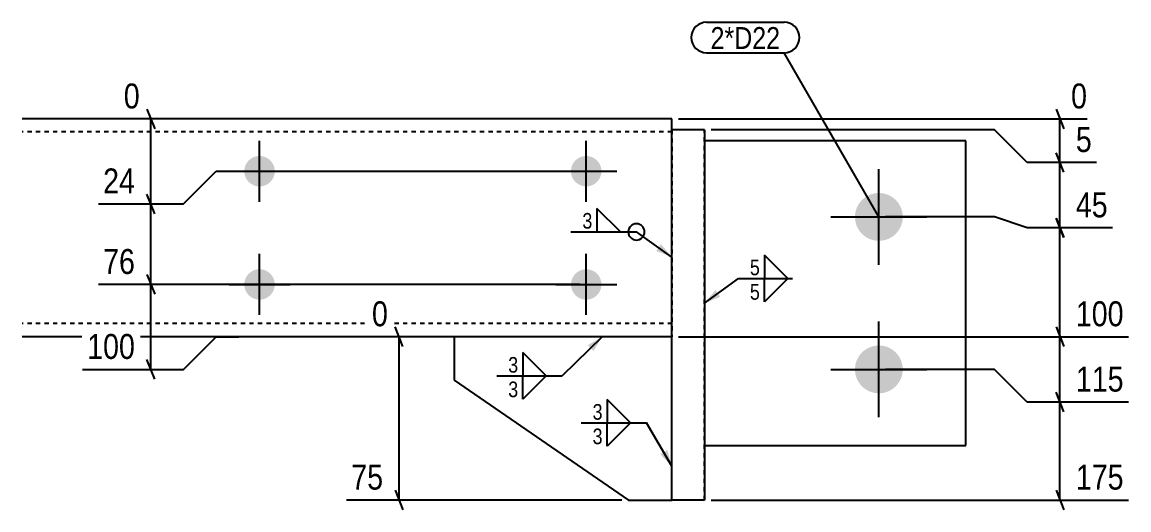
# Model space of a CAD drawing. Header units: millimetres. Extents: x 1 to 32476, y 3 to 887.
# Drawn here: x 20197 to 20705, y 18 to 242 of the extents above; entities that cross this region are included whole.
import ezdxf

# ---------------------------------------------------------------- set-up
doc = ezdxf.new("R2010")
doc.units = ezdxf.units.MM
doc.linetypes.add('DXK_LINE_DOT2', pattern=[3.9198, 1.9599, -1.9599])
for name, color, linetype in [('MÅLSÆTNING', 7, 'Continuous'), ('STÅL', 7, 'Continuous'), ('TEKST', 7, 'Continuous')]:
    doc.layers.add(name, color=color, linetype=linetype)
doc.styles.add('Arial Narrow', font='ARIALN.TTF', dxfattribs={"height": 0.2})

msp = doc.modelspace()

# ---------------------------------------------------------------- hatches: boundary and pattern name
at = {"layer": 'STÅL', "linetype": 'Continuous'}
for points in [[(20305.71, 180.2, -1), (20305.71, 166.2, -1)], [(20455.71, 180.2, -1), (20455.71, 166.2, -1)], [(20590.08, 163.2, -1), (20590.08, 141.2, -1)], [(20305.71, 128.2, -1), (20305.71, 114.2, -1)], [(20455.71, 128.2, -1), (20455.71, 114.2, -1)], [(20590.08, 93.2, -1), (20590.08, 71.2, -1)]]:
    msp.add_hatch(color=96, dxfattribs=at).paths.add_polyline_path(points)
at = {"layer": 'TEKST', "linetype": 'Continuous'}
for points in [[(20490.04, 139.66), (20495.08, 133.79), (20487.88, 136.6)], [(20517.25, 115.52), (20510.08, 112.63), (20515.04, 118.56)], [(20456.39, 93.29), (20463.06, 97.2), (20459.01, 90.61)], [(20492.91, 45.18), (20495.08, 37.76), (20489.67, 43.29)]]:
    msp.add_hatch(color=3, dxfattribs=at).paths.add_polyline_path(points)

# ---------------------------------------------------------------- linework, layer by layer
at = {"layer": 'MÅLSÆTNING', "color": 7, "linetype": 'Continuous'}
for p, q in [((20254, 201.7), (20257.6, 192.7)), ((20671.44, 201.7), (20675.04, 192.7)), ((20283.9, 197.2), (20243.39, 197.2)), ((20255.8, 158.2), (20255.8, 197.2)), ((20673.24, 177.2), (20673.24, 197.2)), ((20643.24, 192.2), (20513.08, 192.2)), ((20643.24, 192.2), (20513.08, 192.2)), ((20658.24, 177.2), (20643.24, 192.2)), ((20658.24, 177.2), (20643.24, 192.2)), ((20675.04, 172.7), (20671.44, 181.7)), ((20675.04, 172.7), (20671.44, 181.7)), ((20270.8, 158.2), (20285.8, 173.2)), ((20270.8, 158.2), (20285.8, 173.2)), ((20285.8, 173.2), (20452.71, 173.2)), ((20285.8, 173.2), (20452.71, 173.2)), ((20690.03, 177.2), (20658.24, 177.2)), ((20673.24, 147.2), (20673.24, 177.2)), ((20257.6, 153.7), (20254, 162.7)), ((20257.6, 153.7), (20254, 162.7)), ((20231.71, 158.2), (20270.8, 158.2)), ((20231.71, 158.2), (20270.8, 158.2)), ((20255.8, 121.2), (20255.8, 158.2)), ((20643.24, 152.2), (20593.08, 152.2)), ((20643.24, 152.2), (20593.08, 152.2)), ((20658.24, 147.2), (20643.24, 152.2)), ((20658.24, 147.2), (20643.24, 152.2)), ((20675.04, 142.7), (20671.44, 151.7)), ((20671.44, 151.7), (20675.04, 142.7)), ((20697.34, 147.2), (20658.24, 147.2)), ((20673.24, 97.2), (20673.24, 147.2)), ((20254, 125.7), (20257.6, 116.7)), ((20254, 125.7), (20257.6, 116.7)), ((20452.71, 121.2), (20231.71, 121.2)), ((20255.8, 82.2), (20255.8, 121.2)), ((20371.55, 92.7), (20367.95, 101.7)), ((20671.44, 101.7), (20675.04, 92.7)), ((20671.44, 101.7), (20675.04, 92.7)), ((20270.8, 82.2), (20285.8, 97.2)), ((20285.8, 97.2), (20296.18, 97.2)), ((20392.08, 97.2), (20357.34, 97.2)), ((20369.75, 22.2), (20369.75, 97.2)), ((20498.08, 97.2), (20704.65, 97.2)), ((20498.08, 97.2), (20704.65, 97.2)), ((20673.24, 67.2), (20673.24, 97.2)), ((20257.6, 77.7), (20254, 86.7)), ((20224.39, 82.2), (20270.8, 82.2)), ((20643.24, 82.2), (20593.08, 82.2)), ((20643.24, 82.2), (20593.08, 82.2)), ((20658.24, 67.2), (20643.24, 82.2)), ((20658.24, 67.2), (20643.24, 82.2)), ((20675.04, 62.7), (20671.44, 71.7)), ((20675.04, 62.7), (20671.44, 71.7)), ((20704.65, 67.2), (20658.24, 67.2)), ((20704.65, 67.2), (20658.24, 67.2)), ((20673.24, 22.2), (20673.24, 67.2)), ((20367.95, 26.7), (20371.55, 17.7)), ((20671.44, 26.7), (20675.04, 17.7)), ((20472.08, 22.2), (20345.65, 22.2)), ((20513.08, 22.2), (20704.65, 22.2))]:
    msp.add_line(p, q, dxfattribs=at)
at = {"layer": 'STÅL', "color": 2, "linetype": 'Continuous'}
for p, q in [((20495.08, 197.2), (20196.71, 197.2)), ((20495.08, 196.29), (20495.08, 197.2)), ((20495.08, 192.2), (20495.08, 196.29)), ((20495.08, 22.2), (20495.08, 192.2)), ((20495.08, 192.2), (20495.08, 192.2)), ((20510.08, 192.2), (20495.08, 192.2)), ((20510.08, 192.2), (20510.08, 22.2)), ((20630.08, 187.2), (20510.08, 187.2)), ((20630.08, 47.2), (20630.08, 187.2)), ((20495.08, 97.2), (20196.71, 97.2)), ((20395.08, 97.2), (20395.08, 77.2)), ((20395.08, 77.2), (20475.08, 22.2)), ((20510.08, 47.2), (20630.08, 47.2)), ((20475.08, 22.2), (20495.08, 22.2)), ((20495.08, 22.2), (20495.08, 22.2)), ((20510.08, 22.2), (20495.08, 22.2))]:
    msp.add_line(p, q, dxfattribs=at)
at = {"layer": 'STÅL', "color": 7, "linetype": 'DXK_LINE_DOT2'}
for p, q in [((20495.08, 191.2), (20196.71, 191.2)), ((20495.08, 192.2), (20495.08, 97.2)), ((20495.08, 97.2), (20495.08, 192.2)), ((20510.08, 192.2), (20510.08, 192.2)), ((20510.08, 22.2), (20510.08, 192.2)), ((20495.08, 103.2), (20196.71, 103.2)), ((20495.08, 97.2), (20395.08, 97.2)), ((20495.08, 22.2), (20495.08, 97.2)), ((20510.08, 22.2), (20510.08, 22.2))]:
    msp.add_line(p, q, dxfattribs=at)
at = {"layer": 'STÅL', "color": 96, "linetype": 'Continuous'}
for p, q in [((20305.71, 159.2), (20305.71, 187.2)), ((20455.71, 159.2), (20455.71, 187.2)), ((20291.71, 173.2), (20319.71, 173.2)), ((20441.71, 173.2), (20469.71, 173.2)), ((20590.08, 130.2), (20590.08, 174.2)), ((20568.08, 152.2), (20612.08, 152.2)), ((20305.71, 107.2), (20305.71, 135.2)), ((20455.71, 107.2), (20455.71, 135.2)), ((20291.71, 121.2), (20319.71, 121.2)), ((20441.71, 121.2), (20469.71, 121.2)), ((20590.08, 60.2), (20590.08, 104.2)), ((20568.08, 82.2), (20612.08, 82.2))]:
    msp.add_line(p, q, dxfattribs=at)
at = {"layer": 'TEKST', "color": 3, "linetype": 'Continuous'}
for p, q in [((20495.08, 133.79), (20478.77, 145.34)), ((20510.08, 112.63), (20525.62, 123.94)), ((20463.06, 97.2), (20444.71, 79.21)), ((20495.08, 37.76), (20483.46, 57.61))]:
    msp.add_line(p, q, dxfattribs=at)
for start, end in [(90, 270), (270, 90)]:
    msp.add_arc((20478.77, 145.34), 3.75, start, end, dxfattribs=at)

# ---------------------------------------------------------------- wipeouts: each hides what was drawn before it
at = {"color": 0}
for points in [[(20544.78, 229.34), (20544.78, 239.84), (20512.81, 239.84), (20512.81, 229.34)], [(20459.12, 146.24), (20459.12, 154.94), (20453.35, 154.94), (20453.35, 146.24)], [(20536.04, 124.84), (20536.04, 133.54), (20530.27, 133.54), (20530.27, 124.84)], [(20425.06, 80.11), (20425.06, 88.81), (20419.29, 88.81), (20419.29, 80.11)]]:
    msp.add_wipeout(points, dxfattribs=at).dxf.layer = 'TEKST'

# ---------------------------------------------------------------- next in the draw order: linework, layer by layer
at = {"layer": 'TEKST', "color": 3, "linetype": 'Continuous'}
for p, q in [((20471.38, 145.34), (20460.66, 156.06)), ((20460.66, 156.06), (20460.66, 145.34)), ((20448.7, 145.34), (20478.77, 145.34)), ((20460.66, 145.34), (20471.38, 145.34)), ((20548.3, 123.94), (20537.59, 134.65)), ((20537.59, 134.65), (20537.59, 123.94)), ((20537.59, 123.94), (20548.3, 123.94)), ((20437.31, 79.21), (20426.6, 89.93)), ((20426.6, 89.93), (20426.6, 79.21)), ((20426.6, 79.21), (20437.31, 79.21))]:
    msp.add_line(p, q, dxfattribs=at)

# ---------------------------------------------------------------- next in the draw order: texts
at = {"layer": 'TEKST', "color": 3, "style": 'Arial Narrow'}
for s, p in [('3', (20453.95, 146.84)), ('5', (20530.87, 125.44)), ('3', (20419.89, 80.71))]:
    msp.add_text(s, height=7.16, dxfattribs=at).set_placement(p)

# ---------------------------------------------------------------- next in the draw order: wipeouts: each hides what was drawn before it
at = {"color": 0, "linetype": 'Continuous'}
for points in [[(20253.1, 199.6), (20253.1, 216.4), (20240.99, 216.4), (20240.99, 199.6)], [(20690.24, 179.6), (20690.24, 196.4), (20678.13, 196.4), (20678.13, 179.6)], [(20250.92, 160.6), (20250.92, 177.4), (20231.49, 177.4), (20231.49, 160.6)], [(20697.55, 149.6), (20697.55, 166.4), (20678.13, 166.4), (20678.13, 149.6)], [(20250.92, 123.6), (20250.92, 140.4), (20231.49, 140.4), (20231.49, 123.6)], [(20367.05, 99.6), (20367.05, 116.4), (20354.94, 116.4), (20354.94, 99.6)], [(20704.87, 99.6), (20704.87, 116.4), (20678.13, 116.4), (20678.13, 99.6)], [(20250.92, 84.6), (20250.92, 101.4), (20224.18, 101.4), (20224.18, 84.6)], [(20704.87, 69.6), (20704.87, 86.4), (20678.13, 86.4), (20678.13, 69.6)], [(20364.87, 24.6), (20364.87, 41.4), (20345.44, 41.4), (20345.44, 24.6)], [(20704.87, 24.6), (20704.87, 41.4), (20678.13, 41.4), (20678.13, 24.6)]]:
    msp.add_wipeout(points, dxfattribs=at).dxf.layer = 'MÅLSÆTNING'
at = {"color": 0}
for points in [[(20544.78, 229.34), (20544.78, 239.84), (20512.81, 239.84), (20512.81, 229.34)], [(20463.81, 58.51), (20463.81, 67.21), (20458.04, 67.21), (20458.04, 58.51)]]:
    msp.add_wipeout(points, dxfattribs=at).dxf.layer = 'TEKST'

# ---------------------------------------------------------------- next in the draw order: linework, layer by layer
at = {"layer": 'MÅLSÆTNING', "color": 7, "linetype": 'Continuous'}
for p, q in [((20498.08, 197.2), (20685.66, 197.2)), ((20690.03, 177.2), (20658.24, 177.2)), ((20697.34, 147.2), (20658.24, 147.2)), ((20452.71, 121.2), (20231.71, 121.2))]:
    msp.add_line(p, q, dxfattribs=at)
at = {"layer": 'TEKST', "color": 7, "linetype": 'Continuous'}
for p, q in [((20511.01, 241.64), (20546.58, 241.64)), ((20511.01, 227.54), (20546.58, 227.54)), ((20590.08, 152.2), (20546.58, 227.54))]:
    msp.add_line(p, q, dxfattribs=at)
at = {"layer": 'TEKST', "color": 3, "linetype": 'Continuous'}
for p, q in [((20476.07, 57.61), (20465.35, 68.33)), ((20465.35, 68.33), (20465.35, 57.61)), ((20465.35, 57.61), (20476.07, 57.61))]:
    msp.add_line(p, q, dxfattribs=at)
at = {"layer": 'TEKST', "color": 7, "linetype": 'Continuous'}
for centre, start, end in [((20511.01, 234.59), 90, 270), ((20546.58, 234.59), 270, 90)]:
    msp.add_arc(centre, 7.05, start, end, dxfattribs=at)

# ---------------------------------------------------------------- next in the draw order: texts
at = {"layer": 'MÅLSÆTNING', "color": 3, "linetype": 'Continuous', "style": 'Arial Narrow'}
for s, height, p in [('0', 11.45, (20243.39, 202)), ('5', 11.45, (20680.53, 182)), ('24', 11.453, (20233.89, 163)), ('45', 11.453, (20680.53, 152)), ('76', 11.453, (20233.89, 126)), ('0', 11.45, (20357.34, 102)), ('100', 11.453, (20680.53, 102)), ('100', 11.453, (20226.58, 87)), ('115', 11.453, (20680.53, 72)), ('75', 11.453, (20347.84, 27)), ('175', 11.453, (20680.53, 27))]:
    msp.add_text(s, height=height, dxfattribs=at).set_placement(p)
at = {"layer": 'TEKST', "color": 3, "style": 'Arial Narrow'}
for s, height, p in [('2*D22', 10.021, (20512.81, 229.34)), ('3', 7.16, (20458.64, 59.11))]:
    msp.add_text(s, height=height, dxfattribs=at).set_placement(p)

# ---------------------------------------------------------------- next in the draw order: wipeouts: each hides what was drawn before it
at = {"color": 0, "linetype": 'Continuous'}
for points in [[(20536.04, 113.59), (20536.04, 122.29), (20530.27, 122.29), (20530.27, 113.59)], [(20425.06, 68.86), (20425.06, 77.56), (20419.29, 77.56), (20419.29, 68.86)]]:
    msp.add_wipeout(points, dxfattribs=at).dxf.layer = 'TEKST'

# ---------------------------------------------------------------- next in the draw order: linework, layer by layer
at = {"layer": 'TEKST', "color": 3, "linetype": 'Continuous'}
for p, q in [((20525.62, 123.94), (20550.44, 123.94)), ((20537.59, 123.94), (20548.3, 123.94)), ((20548.3, 123.94), (20537.59, 113.22)), ((20537.59, 113.22), (20537.59, 123.94)), ((20414.64, 79.21), (20444.71, 79.21)), ((20426.6, 79.21), (20437.31, 79.21)), ((20437.31, 79.21), (20426.6, 68.5)), ((20426.6, 68.5), (20426.6, 79.21))]:
    msp.add_line(p, q, dxfattribs=at)

# ---------------------------------------------------------------- next in the draw order: texts
at = {"layer": 'TEKST', "color": 3, "linetype": 'Continuous', "style": 'Arial Narrow'}
for s, p in [('5', (20530.87, 114.19)), ('3', (20419.89, 69.46))]:
    msp.add_text(s, height=7.16, dxfattribs=at).set_placement(p)

# ---------------------------------------------------------------- next in the draw order: wipeouts: each hides what was drawn before it
at = {"color": 0, "linetype": 'Continuous'}
for points, layer in [([(20688.06, 199.6), (20688.06, 216.4), (20675.94, 216.4), (20675.94, 199.6)], 'MÅLSÆTNING'), ([(20463.81, 47.26), (20463.81, 55.96), (20458.04, 55.96), (20458.04, 47.26)], 'TEKST')]:
    msp.add_wipeout(points, dxfattribs=at).dxf.layer = layer

# ---------------------------------------------------------------- next in the draw order: linework, layer by layer
at = {"layer": 'TEKST', "color": 3, "linetype": 'Continuous'}
for p, q in [((20453.39, 57.61), (20483.46, 57.61)), ((20465.35, 57.61), (20476.07, 57.61)), ((20476.07, 57.61), (20465.35, 46.9)), ((20465.35, 46.9), (20465.35, 57.61))]:
    msp.add_line(p, q, dxfattribs=at)

# ---------------------------------------------------------------- next in the draw order: texts
at = {"layer": 'MÅLSÆTNING', "color": 3, "linetype": 'Continuous', "style": 'Arial Narrow'}
msp.add_text('0', height=11.45, dxfattribs=at).set_placement((20678.34, 202))
at = {"layer": 'TEKST', "color": 3, "linetype": 'Continuous', "style": 'Arial Narrow'}
msp.add_text('3', height=7.16, dxfattribs=at).set_placement((20458.64, 47.86))

doc.saveas('drawing.dxf')
